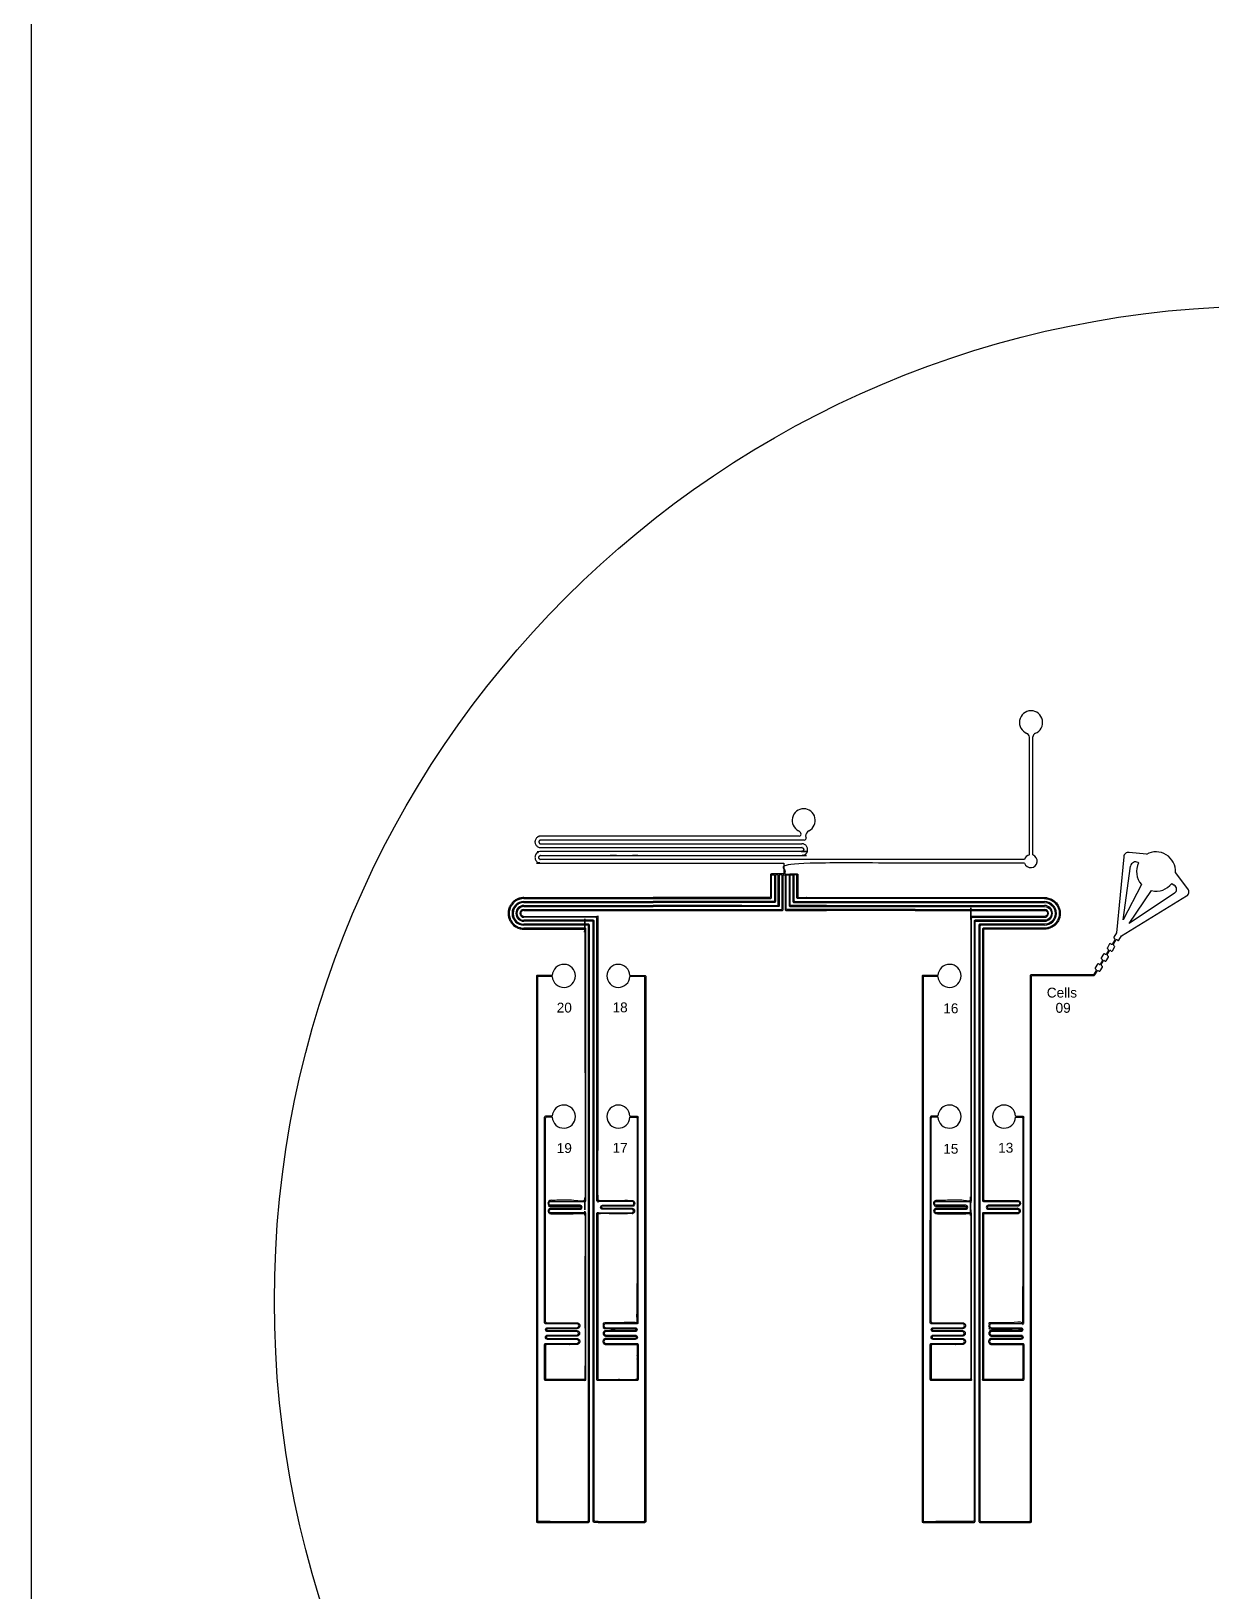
# Model space of a CAD drawing. Header units: millimetres. Extents: x -3 to 203197, y -8 to 253992.
# Drawn here: x -3 to 60472, y 47022 to 126992 of the extents above; entities that cross this region are included whole.
import ezdxf

# ---------------------------------------------------------------- set-up
doc = ezdxf.new("R2010")
doc.units = ezdxf.units.MM
doc.layers.add('FLOW', color=5, linetype='Continuous')
doc.styles.get("Standard").update_dxf_attribs({"font": 'arial.ttf'})

msp = doc.modelspace()

# ---------------------------------------------------------------- linework, layer by layer
at = {"color": 0}
msp.add_line((51312, 84780), (51312, 90827), dxfattribs=at)
for p, q in [((39341, 85745), (26096, 85745)), ((39668, 85745), (39693, 85680)), ((57122, 84813), (56237, 84913)), ((37268, 84362), (38545, 84362)), ((56693, 84386), (56713, 84374)), ((58418, 83319), (58548, 83239)), ((59248, 83044), (58619, 83887)), ((36401, 82191), (31858, 82191)), ((31858, 81938), (36401, 81938)), ((45278, 81938), (40736, 81938)), ((55237, 80218), (55122, 80029)), ((55136, 79974), (55166, 79955)), ((55321, 80213), (55292, 80231)), ((55380, 79870), (55494, 80059)), ((55514, 80432), (55391, 80230)), ((55433, 80202), (55559, 80410)), ((55480, 80114), (55450, 80133)), ((54611, 79186), (54497, 78997)), ((54696, 79181), (54666, 79199)), ((54870, 79370), (54765, 79197)), ((54808, 79170), (54912, 79343)), ((54924, 79702), (54809, 79513)), ((54823, 79458), (54853, 79439)), ((55009, 79697), (54979, 79715)), ((54982, 79360), (55012, 79341)), ((55067, 79354), (55181, 79543)), ((55183, 79886), (55078, 79713)), ((55121, 79686), (55225, 79859)), ((55168, 79598), (55137, 79617)), ((55295, 79876), (55324, 79857)), ((54557, 78854), (54454, 78683)), ((54482, 78633), (54599, 78827)), ((54510, 78942), (54541, 78923)), ((54669, 78843), (54699, 78825)), ((54754, 78838), (54868, 79027)), ((54855, 79082), (54824, 79101))]:
    msp.add_line(p, q)
at = {"color": 7}
for p, q in [((25232, 82595), (31858, 82595)), ((25232, 82544), (31858, 82544)), ((25232, 82393), (31858, 82393)), ((45278, 82393), (51905, 82393)), ((25232, 82342), (31858, 82342)), ((25232, 82191), (31858, 82191)), ((25232, 82140), (31858, 82140)), ((25232, 81989), (31858, 81989)), ((25232, 81938), (31858, 81938)), ((45278, 81989), (51905, 81989)), ((45278, 81938), (51905, 81938))]:
    msp.add_line(p, q, dxfattribs=at)
at = {"linetype": 'Continuous'}
for p, q in [((26298, 60808), (26298, 71347)), ((26347, 60859), (26348, 71297)), ((26690, 71347), (26398, 71347)), ((30666, 71347), (30982, 71347)), ((31083, 60808), (31082, 71347)), ((46054, 60808), (46055, 71347)), ((46103, 60859), (46104, 71297)), ((46446, 71347), (46154, 71347)), ((50422, 71347), (50738, 71347)), ((50839, 60808), (50838, 71347)), ((26583, 50631), (25974, 50631)), ((26583, 50631), (28490, 50631)), ((29040, 50580), (31432, 50580))]:
    msp.add_line(p, q, dxfattribs=at)
msp.add_lwpolyline([(-3, -8), (203197, -8), (203197, 253992), (-3, 253992)], close=True)
at = {"color": 0}
msp.add_lwpolyline([(51127, 84780), (51127, 90823, 0.307995), (50999, 91011)], format="xyb", dxfattribs=at)
for points in [[(38545, 84362), (38545, 83807), (37919, 83807, 0.414214), (37868, 83756), (37868, 82645, -0.414214), (37818, 82595), (36401, 82595), (31858, 82595)], [(31858, 82544), (36401, 82544), (37867, 82544, 0.414214), (37918, 82595), (37918, 83756), (38068, 83756), (38068, 82443, -0.414214), (38018, 82393), (36401, 82393), (31858, 82393)], [(36401, 82191), (38218, 82191, 0.414214), (38268, 82241), (38268, 83756), (38118, 83756), (38118, 82393, -0.414214), (38067, 82342), (36401, 82342), (31858, 82342)], [(31858, 81989), (36401, 81989), (38418, 81989, 0.414214), (38468, 82039), (38468, 83756), (38318, 83756), (38318, 82191, -0.414214), (38267, 82140), (36401, 82140), (31858, 82140)], [(51905, 82544), (45278, 82544), (40736, 82544), (39269, 82544, -0.414214), (39219, 82595), (39219, 83756), (39068, 83756), (39068, 82443, 0.414214), (39119, 82393), (40736, 82393), (45278, 82393)], [(46446, 78608), (45680, 78608, 0.414214), (45629, 78558), (45629, 50631, 0.414214), (45680, 50580), (46340, 50580), (48295, 50580, 0.414214), (48346, 50631), (48346, 57681), (48346, 65424), (48346, 81332, -0.414214), (48396, 81383), (51905, 81383)], [(55514, 80432, 0.41165), (55497, 80501), (55467, 80519)], [(26690, 78608), (25924, 78608, 0.414214), (25873, 78558), (25873, 50631, 0.414214), (25924, 50580)], [(26690, 78558), (25974, 78558, 0.414214), (25924, 78507), (25924, 53105), (25924, 50681, 0.414214), (25974, 50631)], [(30666, 78608), (31432, 78608, -0.414214), (31482, 78558), (31482, 50631, -0.414214), (31432, 50580)], [(31433, 50681), (31433, 78507, 0.414214), (31382, 78558), (30666, 78558)], [(46446, 78558), (45730, 78558, 0.414214), (45680, 78507), (45680, 53105), (45680, 50681, 0.414214), (45730, 50631), (46340, 50631)]]:
    msp.add_lwpolyline(points, format="xyb")
for points in [[(55962, 84689), (55588, 80798), (55453, 80575)], [(56868, 83270), (55936, 81453), (56315, 84208)], [(55710, 80416), (55845, 80639), (59179, 82679)], [(58558, 82815), (56237, 81267), (57386, 82954)]]:
    msp.add_lwpolyline(points)
at = {"linetype": 'Continuous'}
for points in [[(36401, 81938), (38467, 81938, 0.414214), (38518, 81989), (38518, 83756), (38619, 83756), (38619, 81989, 0.414214), (38669, 81938), (40736, 81938)], [(45278, 81989), (40736, 81989), (38719, 81989, -0.414214), (38668, 82039), (38668, 83756), (38819, 83756), (38819, 82191, 0.414214), (38869, 82140), (40736, 82140), (45278, 82140), (51905, 82140)], [(40736, 82191), (38919, 82191, -0.414214), (38868, 82241), (38868, 83756), (39019, 83756), (39019, 82393, 0.414214), (39069, 82342), (40736, 82342), (45278, 82342), (51905, 82342)], [(28965, 67080), (28965, 67130), (28965, 81534, 0.414214), (28915, 81585), (25232, 81585)], [(48171, 57903), (48171, 66398, 0.414214), (48121, 66449), (46372, 66449, -1), (46372, 66625), (47872, 66625, 1), (47872, 66827), (46372, 66827, -1), (46372, 67029), (46472, 67029), (48121, 67029, 0.414214), (48171, 67080), (48171, 81534, -0.414214), (48222, 81585), (51905, 81585)], [(29040, 50631), (28891, 50631, -0.414214), (28840, 50681), (28840, 57681), (28840, 81383, 0.414214), (28790, 81433), (25232, 81433)], [(29040, 50580), (28841, 50580, -0.414214), (28791, 50631), (28791, 57681), (28791, 81332, 0.414214), (28740, 81383), (25232, 81383)], [(28539, 50580, 0.414214), (28590, 50631), (28590, 57681), (28590, 65424), (28590, 81181, 0.414214), (28539, 81231), (25232, 81231)], [(28540, 65424), (28540, 81130, 0.414214), (28490, 81181), (25232, 81181)], [(28415, 57903), (28415, 66398, 0.414214), (28364, 66449), (26616, 66449, -1), (26616, 66625), (28116, 66625, 1), (28116, 66827), (26616, 66827, -1), (26616, 67029), (26716, 67029), (28364, 67029, 0.414214), (28415, 67080), (28415, 80979, 0.414214), (28364, 81029), (25232, 81029)], [(51905, 81433), (48347, 81433, 0.414214), (48296, 81383), (48296, 65424)], [(51905, 81231), (48597, 81231, 0.414214), (48547, 81181), (48547, 57681), (48547, 50631, 0.414214), (48597, 50580), (48796, 50580), (51188, 50580, 0.414214), (51238, 50631), (51238, 78558, -0.414214), (51289, 78608), (54439, 78608, 0.262226), (54482, 78633)], [(51905, 81181), (48647, 81181, 0.414214), (48596, 81130), (48596, 57681), (48596, 50681, 0.414214), (48647, 50631), (48796, 50631), (51138, 50631, 0.414214), (51189, 50681), (51188, 78608, -0.414214), (51238, 78659), (54411, 78659, 0.262226), (54454, 78683)], [(51905, 81029), (48772, 81029, 0.414214), (48722, 80979), (48722, 67130), (48722, 67080)], [(26690, 71398), (26349, 71398, 0.414188), (26298, 71347)], [(30666, 71398), (31031, 71398, -0.414188), (31082, 71347)], [(46446, 71398), (46105, 71398, 0.414188), (46055, 71347)], [(50422, 71398), (50788, 71398, -0.414188), (50838, 71347)], [(28965, 57903), (28965, 66398, -0.414214), (29016, 66449), (30765, 66449, 1), (30765, 66625), (29265, 66625, -1), (29265, 66827), (30765, 66827, 1), (30765, 67029), (30665, 67029), (29016, 67029, -0.414214), (28965, 67080)], [(48722, 67080, 0.414214), (48772, 67029), (50421, 67029), (50521, 67029, -1), (50521, 66827), (49021, 66827, 1), (49021, 66625), (50521, 66625, -1), (50521, 66449), (48772, 66449, 0.414214), (48722, 66398), (48722, 57903)], [(28490, 50631, 0.414214), (28540, 50681), (28540, 57681), (28540, 65424)], [(48296, 65424), (48296, 57681), (48296, 50681, -0.414214), (48246, 50631), (46340, 50631)], [(50839, 60808, -0.414239), (50789, 60758), (49190, 60758, 1), (49190, 60556), (50690, 60556, -1), (50690, 60354), (49190, 60354, 1), (49190, 60177), (50690, 60177, -1), (50690, 59950), (49190, 59950, 1), (49190, 59748), (50789, 59748, -0.414214), (50839, 59697), (50839, 57903, -0.414214), (50789, 57852), (50553, 57852), (48772, 57852, -0.414214), (48722, 57903)], [(29040, 50631), (31382, 50631, 0.414214), (31433, 50681)]]:
    msp.add_lwpolyline(points, format="xyb", dxfattribs=at)
at = {"color": 7}
msp.add_lwpolyline([(40736, 82191), (45278, 82191), (51905, 82191)], dxfattribs=at)
for points in [[(28364, 57852), (28129, 57852), (26348, 57852, -0.414214), (26297, 57903), (26297, 59697, -0.414214), (26348, 59748), (27947, 59748, 1), (27947, 59950), (26447, 59950, -1), (26447, 60177), (27947, 60177, 1), (27947, 60354), (26447, 60354, -1), (26447, 60556), (27947, 60556, 1), (27947, 60758), (26348, 60758, -0.414239), (26298, 60808)], [(31083, 60808, -0.414239), (31032, 60758), (29434, 60758, 1), (29434, 60556), (30933, 60556, -1), (30933, 60354), (29434, 60354, 1), (29434, 60177), (30933, 60177, -1), (30933, 59950), (29434, 59950, 1), (29434, 59748), (31032, 59748, -0.414214), (31083, 59697), (31083, 57903, -0.414214), (31032, 57852), (30797, 57852), (29016, 57852, -0.414214), (28965, 57903)], [(48171, 57903, -0.414214), (48121, 57852), (47885, 57852), (46104, 57852, -0.414214), (46054, 57903), (46054, 59697, -0.414214), (46104, 59748), (47703, 59748, 1), (47703, 59950), (46203, 59950, -1), (46203, 60177), (47703, 60177, 1), (47703, 60354), (46203, 60354, -1), (46203, 60556), (47703, 60556, 1), (47703, 60758), (46104, 60758, -0.414239), (46054, 60808)], [(28315, 57903), (28129, 57903), (26397, 57903, -0.414214), (26347, 57953)], [(48071, 57903), (47885, 57903), (46154, 57903, -0.414214), (46103, 57953)], [(50739, 57903), (50553, 57903), (48822, 57903, -0.414214), (48771, 57953)]]:
    msp.add_lwpolyline(points, format="xyb", dxfattribs=at)
at = {"linetype": 'Continuous'}
msp.add_lwpolyline([(25924, 50580), (26583, 50580), (28539, 50580)], dxfattribs=at)
at = {"color": 0}
msp.add_arc((51514, 90827), 202, 112.3241, 180, dxfattribs=at)
at = {"linetype": 'Continuous'}
for centre, radius, start, end in [((51197, 84458), 330, 102.31621, 163.99151), ((51199, 84465), 334, 197.94745, 70.24488), ((27281, 78583), 592, 182.44579, 177.55421), ((30075, 78583), 592, 2.44579, 357.55421), ((47037, 78583), 592, 182.44579, 177.55421), ((26398, 71297), 50.5, 90, 179.99505), ((27281, 71373), 592, 182.44579, 177.55421), ((30075, 71373), 592, 2.44579, 357.55421), ((30982, 71297), 50.5, 0.00495, 90), ((46154, 71297), 50.5, 90, 179.99505), ((47037, 71373), 592, 182.44579, 177.55421), ((49831, 71373), 592, 2.44579, 357.55421), ((50738, 71297), 50.5, 0.00495, 90), ((28315, 57953), 50.5, 270, 0), ((28315, 57953), 50.5, 270, 0), ((28364, 57903), 50.5, 270, 0), ((48071, 57953), 50.5, 270, 0), ((50739, 57953), 50.5, 270, 0)]:
    msp.add_arc(centre, radius, start, end, dxfattribs=at)
for centre, radius, start, end in [((25232, 81787), 606, 90, 270), ((51905, 81787), 606, 270, 90), ((25232, 81787), 404, 90, 270), ((25232, 81787), 202, 90, 270), ((51905, 81787), 404, 270, 90), ((51905, 81787), 202, 270, 90), ((55348, 80256), 50.5, 238.27247, 328.7744), ((55477, 80176), 50.5, 148.7744, 238.27247), ((55603, 80384), 50.5, 35.82273, 148.7744), ((54722, 79224), 50.5, 238.27247, 328.7744), ((54827, 79396), 50.5, 328.7744, 58.27247), ((54956, 79317), 50.5, 58.27247, 148.7744), ((55035, 79740), 50.5, 238.27247, 328.7744), ((55164, 79660), 50.5, 148.7744, 238.27247), ((55140, 79912), 50.5, 328.7744, 58.27247), ((55268, 79833), 50.5, 58.27247, 148.7744), ((54514, 78880), 50.5, 328.7744, 58.27247), ((54643, 78801), 50.5, 58.27247, 148.7744), ((54851, 79144), 50.5, 148.7744, 238.27247)]:
    msp.add_arc(centre, radius, start, end)
for centre, major_axis, start_param, end_param in [((51214, 91569), (0, 599), 3.527703, 9.052503), ((39568, 86552), (0, 599), 3.60602, 8.960351), ((39168, 85745), (0, 303), -1.047198, -0.464427), ((39341, 85846), (0, 101), 3.141593, 5.235988), ((39599, 85644), (0, 101), 3.141593, 5.077253), ((39968, 85745), (0, 303), 0.464427, 1.570796), ((56211, 84662), (-119, 223), -0.60009, 0.978267), ((57618, 83932), (-477, 890), 4.179461, 6.303874), ((56563, 84172), (-119, 223), -1.041518, 0.937157), ((57618, 83932), (-477, 890), 0.629446, 1.799439), ((57618, 83932), (-477, 890), 2.412181, 3.570704), ((58418, 83025), (-119, 223), 3.236366, 5.241667), ((25232, 81787), (0, 757), 0, 3.141593), ((59048, 82894), (-119, 223), 3.197917, 4.862644), ((25232, 81787), (0, 556), 0, 3.141593), ((25232, 81787), (0, 354), 0, 3.141593), ((25232, 81787), (0, 152), 0, 3.141593), ((55156, 80008), (-19.1, 35.6), 0.529278, 2.100075), ((55271, 80197), (-19.1, 35.6), -1.041518, 0.529278), ((55487, 80554), (-19.1, 35.6), 0.529278, 2.100075), ((55460, 80080), (-19.1, 35.6), 3.670871, 5.241667), ((55676, 80437), (-19.1, 35.6), 1.705212, 3.670871), ((54645, 79165), (-19.1, 35.6), -1.041518, 0.529278), ((54844, 79492), (-19.1, 35.6), 0.529278, 2.100075), ((54958, 79681), (-19.1, 35.6), -1.041518, 0.529278), ((55032, 79376), (-19.1, 35.6), 2.100075, 3.670871), ((55147, 79564), (-19.1, 35.6), 3.670871, 5.241667), ((55345, 79892), (-19.1, 35.6), 2.100075, 3.670871), ((54531, 78976), (-19.1, 35.6), 0.529278, 2.100075), ((54720, 78860), (-19.1, 35.6), 2.100075, 3.670871), ((54834, 79048), (-19.1, 35.6), 3.670871, 5.241667)]:
    msp.add_ellipse(centre, major_axis=major_axis, ratio=0.99, start_param=start_param, end_param=end_param)
at = {"extrusion": (0, 0, -1)}
for major_axis in [(0, 757), (0, 556), (0, 354), (0, 152)]:
    msp.add_ellipse((51905, 81787), major_axis=major_axis, ratio=0.99, start_param=0, end_param=3.141593, dxfattribs=at)
at = {"linetype": 'Continuous'}
for points, weights, knots in [([(26096, 85745), (25803, 85745), (25803, 85450), (25803, 85155), (26096, 85155), (32782, 85155), (39468, 85155)], [1, 0.707106781187, 1, 0.707106781187, 1, 1, 1], [0, 0, 0, 1.570796, 1.570796, 3.141593, 3.141593, 4.141593, 4.141593, 4.141593]), ([(39468, 85155), (39568, 85155), (39568, 85054), (39568, 84953), (39468, 84953), (32782, 84953), (26096, 84953), (25803, 84953), (25803, 84657), (25803, 84362), (26096, 84362), (31557, 84362), (37018, 84362), (37152, 84362), (37287, 84362)], [1, 0.707106781187, 1, 0.707106781187, 1, 1, 1, 0.707106781187, 1, 0.707106781187, 1, 1, 1, 1, 1], [0, 0, 0, 1.570796, 1.570796, 3.141593, 3.141593, 4.141593, 4.141593, 5.712389, 5.712389, 7.283185, 7.283185, 8.283185, 8.283185, 9.283185, 9.283185, 9.283185]), ([(50880, 84549), (50299, 84549), (49718, 84549), (44593, 84549), (39468, 84549), (32782, 84549), (26096, 84549), (25996, 84549), (25996, 84650), (25996, 84751), (26096, 84751), (32782, 84751), (39468, 84751), (39768, 84751), (39768, 85054), (39768, 85357), (39468, 85357)], [1, 1, 1, 1, 1, 1, 1, 0.707106781187, 1, 0.707106781187, 1, 1, 1, 0.707106781187, 1, 0.707106781187, 1], [0, 0, 0, 1, 1, 2, 2, 3, 3, 4.570796, 4.570796, 6.141593, 6.141593, 7.141593, 7.141593, 8.712389, 8.712389, 10.283185, 10.283185, 10.283185]), ([(39599, 85543), (32848, 85543), (26096, 85543), (26003, 85543), (26003, 85450), (26003, 85357), (26096, 85357), (32782, 85357), (39468, 85357)], [1, 1, 1, 0.707106781187, 1, 0.707106781187, 1, 1, 1], [0, 0, 0, 1, 1, 2.570796, 2.570796, 4.141593, 4.141593, 5.141593, 5.141593, 5.141593]), ([(50881, 84362), (50300, 84362), (49718, 84362), (44157, 84362), (38596, 84362), (38596, 84084), (38596, 83807), (38907, 83807), (39218, 83807), (39268, 83807), (39268, 83756), (39268, 83201), (39268, 82645), (39268, 82595), (39319, 82595), (40027, 82595), (40736, 82595), (43007, 82595), (45278, 82595), (48591, 82595), (51905, 82595), (52713, 82595), (52713, 81787), (52713, 80979), (51905, 80979), (50363, 80979), (48822, 80979), (48771, 80979), (48771, 80928), (48771, 74029), (48771, 67130), (48771, 67080), (48822, 67080), (49621, 67080), (50421, 67080), (50471, 67080), (50521, 67080), (50671, 67080), (50671, 66928), (50671, 66777), (50521, 66777), (49771, 66777), (49021, 66777), (48971, 66777), (48971, 66726), (48971, 66676), (49021, 66676), (49771, 66676), (50521, 66676), (50660, 66676), (50660, 66537), (50660, 66398), (50521, 66398), (49671, 66398), (48822, 66398), (48771, 66398), (48771, 66348), (48771, 62151), (48771, 57953)], [1, 1, 1, 1, 1, 1, 1, 1, 1, 0.707106781187, 1, 1, 1, 0.707106781187, 1, 1, 1, 1, 1, 1, 1, 0.707106781187, 1, 0.707106781187, 1, 1, 1, 0.707106781187, 1, 1, 1, 0.707106781187, 1, 1, 1, 1, 1, 0.707106781187, 1, 0.707106781187, 1, 1, 1, 0.707106781187, 1, 0.707106781187, 1, 1, 1, 0.707106781187, 1, 0.707106781187, 1, 1, 1, 0.707106781187, 1, 1, 1], [0, 0, 0, 1, 1, 2, 2, 3, 3, 4, 4, 5.570796, 5.570796, 6.570796, 6.570796, 8.141593, 8.141593, 9.141593, 9.141593, 10.141593, 10.141593, 11.141593, 11.141593, 12.712389, 12.712389, 14.283185, 14.283185, 15.283185, 15.283185, 16.853982, 16.853982, 17.853982, 17.853982, 19.424778, 19.424778, 20.424778, 20.424778, 21.424778, 21.424778, 22.995574, 22.995574, 24.566371, 24.566371, 25.566371, 25.566371, 27.137167, 27.137167, 28.707963, 28.707963, 29.707963, 29.707963, 31.27876, 31.27876, 32.849556, 32.849556, 33.849556, 33.849556, 35.420352, 35.420352, 36.420352, 36.420352, 36.420352]), ([(25232, 82595), (24424, 82595), (24424, 81787), (24424, 80979), (25232, 80979), (26773, 80979), (28315, 80979), (28365, 80979), (28365, 80928), (28365, 74029), (28365, 67130), (28365, 67080), (28315, 67080), (27515, 67080), (26716, 67080), (26666, 67080), (26616, 67080), (26466, 67080), (26466, 66928), (26466, 66777), (26616, 66777), (27366, 66777), (28116, 66777), (28166, 66777), (28166, 66726), (28166, 66676), (28116, 66676), (27366, 66676), (26616, 66676), (26477, 66676), (26477, 66537), (26477, 66398), (26616, 66398), (27465, 66398), (28315, 66398), (28365, 66398), (28365, 66348), (28365, 62150), (28365, 57953)], [1, 0.707106781187, 1, 0.707106781187, 1, 1, 1, 0.707106781187, 1, 1, 1, 0.707106781187, 1, 1, 1, 1, 1, 0.707106781187, 1, 0.707106781187, 1, 1, 1, 0.707106781187, 1, 0.707106781187, 1, 1, 1, 0.707106781187, 1, 0.707106781187, 1, 1, 1, 0.707106781187, 1, 1, 1], [0, 0, 0, 1.570796, 1.570796, 3.141593, 3.141593, 4.141593, 4.141593, 5.712389, 5.712389, 6.712389, 6.712389, 8.283185, 8.283185, 9.283185, 9.283185, 10.283185, 10.283185, 11.853982, 11.853982, 13.424778, 13.424778, 14.424778, 14.424778, 15.995574, 15.995574, 17.566371, 17.566371, 18.566371, 18.566371, 20.137167, 20.137167, 21.707963, 21.707963, 22.707963, 22.707963, 24.27876, 24.27876, 25.27876, 25.27876, 25.27876]), ([(51905, 81635), (50038, 81635), (48172, 81635), (48122, 81635), (48122, 81585), (48122, 74357), (48122, 67130), (48122, 67080), (48071, 67080), (47271, 67080), (46472, 67080), (46422, 67080), (46372, 67080), (46222, 67080), (46222, 66928), (46222, 66777), (46372, 66777), (47122, 66777), (47872, 66777), (47922, 66777), (47922, 66726), (47922, 66676), (47872, 66676), (47122, 66676), (46372, 66676), (46233, 66676), (46233, 66537), (46233, 66398), (46372, 66398), (47221, 66398), (48071, 66398), (48122, 66398), (48122, 66348), (48122, 62151), (48122, 57953)], [1, 1, 1, 0.707106781187, 1, 1, 1, 0.707106781187, 1, 1, 1, 1, 1, 0.707106781187, 1, 0.707106781187, 1, 1, 1, 0.707106781187, 1, 0.707106781187, 1, 1, 1, 0.707106781187, 1, 0.707106781187, 1, 1, 1, 0.707106781187, 1, 1, 1], [0, 0, 0, 1, 1, 2.570796, 2.570796, 3.570796, 3.570796, 5.141593, 5.141593, 6.141593, 6.141593, 7.141593, 7.141593, 8.712389, 8.712389, 10.283185, 10.283185, 11.283185, 11.283185, 12.853982, 12.853982, 14.424778, 14.424778, 15.424778, 15.424778, 16.995574, 16.995574, 18.566371, 18.566371, 19.566371, 19.566371, 21.137167, 21.137167, 22.137167, 22.137167, 22.137167]), ([(25232, 81635), (27098, 81635), (28964, 81635), (29015, 81635), (29015, 81585), (29015, 74357), (29015, 67130), (29015, 67080), (29065, 67080), (29865, 67080), (30665, 67080), (30715, 67080), (30765, 67080), (30915, 67080), (30915, 66928), (30915, 66777), (30765, 66777), (30015, 66777), (29265, 66777), (29215, 66777), (29215, 66726), (29215, 66676), (29265, 66676), (30015, 66676), (30765, 66676), (30904, 66676), (30904, 66537), (30904, 66398), (30765, 66398), (29915, 66398), (29065, 66398), (29015, 66398), (29015, 66348), (29015, 62151), (29015, 57953), (29015, 57903), (29065, 57903), (29931, 57903), (30797, 57903), (30890, 57903), (30983, 57903)], [1, 1, 1, 0.707106781187, 1, 1, 1, 0.707106781187, 1, 1, 1, 1, 1, 0.707106781187, 1, 0.707106781187, 1, 1, 1, 0.707106781187, 1, 0.707106781187, 1, 1, 1, 0.707106781187, 1, 0.707106781187, 1, 1, 1, 0.707106781187, 1, 1, 1, 0.707106781187, 1, 1, 1, 1, 1], [0, 0, 0, 1, 1, 2.570796, 2.570796, 3.570796, 3.570796, 5.141593, 5.141593, 6.141593, 6.141593, 7.141593, 7.141593, 8.712389, 8.712389, 10.283185, 10.283185, 11.283185, 11.283185, 12.853982, 12.853982, 14.424778, 14.424778, 15.424778, 15.424778, 16.995574, 16.995574, 18.566371, 18.566371, 19.566371, 19.566371, 21.137167, 21.137167, 22.137167, 22.137167, 23.707963, 23.707963, 24.707963, 24.707963, 25.707963, 25.707963, 25.707963]), ([(31033, 71297), (31033, 66078), (31033, 60859), (31033, 60838), (31019, 60823), (31004, 60808), (30983, 60808), (30208, 60808), (29434, 60808), (29284, 60808), (29284, 60657), (29284, 60505), (29434, 60505), (30183, 60505), (30933, 60505), (30983, 60505), (30983, 60455), (30983, 60404), (30933, 60404), (30183, 60404), (29434, 60404), (29295, 60404), (29295, 60265), (29295, 60127), (29434, 60127), (30183, 60127), (30933, 60127), (30997, 60127), (30997, 60063), (30997, 60000), (30933, 60000), (30183, 60000), (29434, 60000), (29284, 60000), (29284, 59849), (29284, 59697), (29434, 59697), (30208, 59697), (30983, 59697), (31033, 59697), (31033, 59647), (31033, 58800), (31033, 57953), (31033, 57903), (30983, 57903)], [1, 1, 1, 0.923871175818, 1, 0.923871175818, 1, 1, 1, 0.707106781187, 1, 0.707106781187, 1, 1, 1, 0.707106781187, 1, 0.707106781187, 1, 1, 1, 0.707106781187, 1, 0.707106781187, 1, 1, 1, 0.707106781187, 1, 0.707106781187, 1, 1, 1, 0.707106781187, 1, 0.707106781187, 1, 1, 1, 0.707106781187, 1, 1, 1, 0.707106781187, 1], [0, 0, 0, 1, 1, 1.785442, 1.785442, 2.570884, 2.570884, 3.570884, 3.570884, 5.14168, 5.14168, 6.712476, 6.712476, 7.712476, 7.712476, 9.283273, 9.283273, 10.854069, 10.854069, 11.854069, 11.854069, 13.424865, 13.424865, 14.995662, 14.995662, 15.995662, 15.995662, 17.566458, 17.566458, 19.137254, 19.137254, 20.137254, 20.137254, 21.708051, 21.708051, 23.278847, 23.278847, 24.278847, 24.278847, 25.849643, 25.849643, 26.849643, 26.849643, 28.42044, 28.42044, 28.42044]), ([(50789, 71297), (50789, 66078), (50790, 60859), (50790, 60838), (50775, 60823), (50760, 60808), (50740, 60808), (49965, 60808), (49190, 60808), (49040, 60808), (49040, 60657), (49040, 60505), (49190, 60505), (49940, 60505), (50690, 60505), (50740, 60505), (50740, 60455), (50740, 60404), (50690, 60404), (49940, 60404), (49190, 60404), (49051, 60404), (49051, 60265), (49051, 60127), (49190, 60127), (49940, 60127), (50690, 60127), (50753, 60127), (50753, 60063), (50753, 60000), (50690, 60000), (49940, 60000), (49190, 60000), (49040, 60000), (49040, 59849), (49040, 59697), (49190, 59697), (49964, 59697), (50739, 59697), (50790, 59697), (50790, 59647), (50790, 58800), (50790, 57953)], [1, 1, 1, 0.923871175818, 1, 0.923871175818, 1, 1, 1, 0.707106781187, 1, 0.707106781187, 1, 1, 1, 0.707106781187, 1, 0.707106781187, 1, 1, 1, 0.707106781187, 1, 0.707106781187, 1, 1, 1, 0.707106781187, 1, 0.707106781187, 1, 1, 1, 0.707106781187, 1, 0.707106781187, 1, 1, 1, 0.707106781187, 1, 1, 1], [0, 0, 0, 1, 1, 1.785442, 1.785442, 2.570884, 2.570884, 3.570884, 3.570884, 5.14168, 5.14168, 6.712476, 6.712476, 7.712476, 7.712476, 9.283273, 9.283273, 10.854069, 10.854069, 11.854069, 11.854069, 13.424865, 13.424865, 14.995662, 14.995662, 15.995662, 15.995662, 17.566458, 17.566458, 19.137254, 19.137254, 20.137254, 20.137254, 21.708051, 21.708051, 23.278847, 23.278847, 24.278847, 24.278847, 25.849643, 25.849643, 26.849643, 26.849643, 26.849643]), ([(26347, 60859), (26347, 60838), (26362, 60823), (26377, 60808), (26397, 60808), (27172, 60808), (27947, 60808), (28097, 60808), (28097, 60657), (28097, 60505), (27947, 60505), (27197, 60505), (26447, 60505), (26397, 60505), (26397, 60455), (26397, 60404), (26447, 60404), (27197, 60404), (27947, 60404), (28086, 60404), (28086, 60265), (28086, 60127), (27947, 60127), (27197, 60127), (26447, 60127), (26384, 60127), (26384, 60063), (26384, 60000), (26447, 60000), (27197, 60000), (27947, 60000), (28097, 60000), (28097, 59849), (28097, 59697), (27947, 59697), (27172, 59697), (26397, 59697), (26347, 59697), (26347, 59647), (26347, 58800), (26347, 57953)], [1, 0.92387125941, 1, 0.92387125941, 1, 1, 1, 0.707106781187, 1, 0.707106781187, 1, 1, 1, 0.707106781187, 1, 0.707106781187, 1, 1, 1, 0.707106781187, 1, 0.707106781187, 1, 1, 1, 0.707106781187, 1, 0.707106781187, 1, 1, 1, 0.707106781187, 1, 0.707106781187, 1, 1, 1, 0.707106781187, 1, 1, 1], [0, 0, 0, 0.785441, 0.785441, 1.570883, 1.570883, 2.570883, 2.570883, 4.141679, 4.141679, 5.712475, 5.712475, 6.712475, 6.712475, 8.283272, 8.283272, 9.854068, 9.854068, 10.854068, 10.854068, 12.424864, 12.424864, 13.995661, 13.995661, 14.995661, 14.995661, 16.566457, 16.566457, 18.137253, 18.137253, 19.137253, 19.137253, 20.70805, 20.70805, 22.278846, 22.278846, 23.278846, 23.278846, 24.849642, 24.849642, 25.849642, 25.849642, 25.849642]), ([(46103, 60859), (46103, 60838), (46118, 60823), (46133, 60808), (46154, 60808), (46928, 60808), (47703, 60808), (47853, 60808), (47853, 60657), (47853, 60505), (47703, 60505), (46953, 60505), (46203, 60505), (46153, 60505), (46153, 60455), (46153, 60404), (46203, 60404), (46953, 60404), (47703, 60404), (47842, 60404), (47842, 60265), (47842, 60127), (47703, 60127), (46953, 60127), (46203, 60127), (46140, 60127), (46140, 60063), (46140, 60000), (46203, 60000), (46953, 60000), (47703, 60000), (47853, 60000), (47853, 59849), (47853, 59697), (47703, 59697), (46928, 59697), (46154, 59697), (46103, 59697), (46103, 59647), (46103, 58800), (46103, 57953)], [1, 0.92387125941, 1, 0.92387125941, 1, 1, 1, 0.707106781187, 1, 0.707106781187, 1, 1, 1, 0.707106781187, 1, 0.707106781187, 1, 1, 1, 0.707106781187, 1, 0.707106781187, 1, 1, 1, 0.707106781187, 1, 0.707106781187, 1, 1, 1, 0.707106781187, 1, 0.707106781187, 1, 1, 1, 0.707106781187, 1, 1, 1], [0, 0, 0, 0.785441, 0.785441, 1.570883, 1.570883, 2.570883, 2.570883, 4.141679, 4.141679, 5.712475, 5.712475, 6.712475, 6.712475, 8.283272, 8.283272, 9.854068, 9.854068, 10.854068, 10.854068, 12.424864, 12.424864, 13.995661, 13.995661, 14.995661, 14.995661, 16.566457, 16.566457, 18.137253, 18.137253, 19.137253, 19.137253, 20.70805, 20.70805, 22.278846, 22.278846, 23.278846, 23.278846, 24.849642, 24.849642, 25.849642, 25.849642, 25.849642])]:
    msp.add_rational_spline(points, weights, degree=2, knots=knots, dxfattribs=at)
at = {"layer": 'FLOW'}
msp.add_circle((63454, 61919), 51000, dxfattribs=at)

# ---------------------------------------------------------------- texts
at = {"linetype": 'Continuous', "width": 0.99}
for s, p in [('Cells', (52019, 77473)), ('20', (26916, 76705)), ('18', (29776, 76717)), ('16', (46716, 76668)), ('09', (52469, 76694)), ('19', (26916, 69508)), ('17', (29776, 69520)), ('15', (46716, 69471)), ('13', (49530, 69523))]:
    msp.add_text(s, height=505, dxfattribs=at).set_placement(p)

doc.saveas('drawing.dxf')
